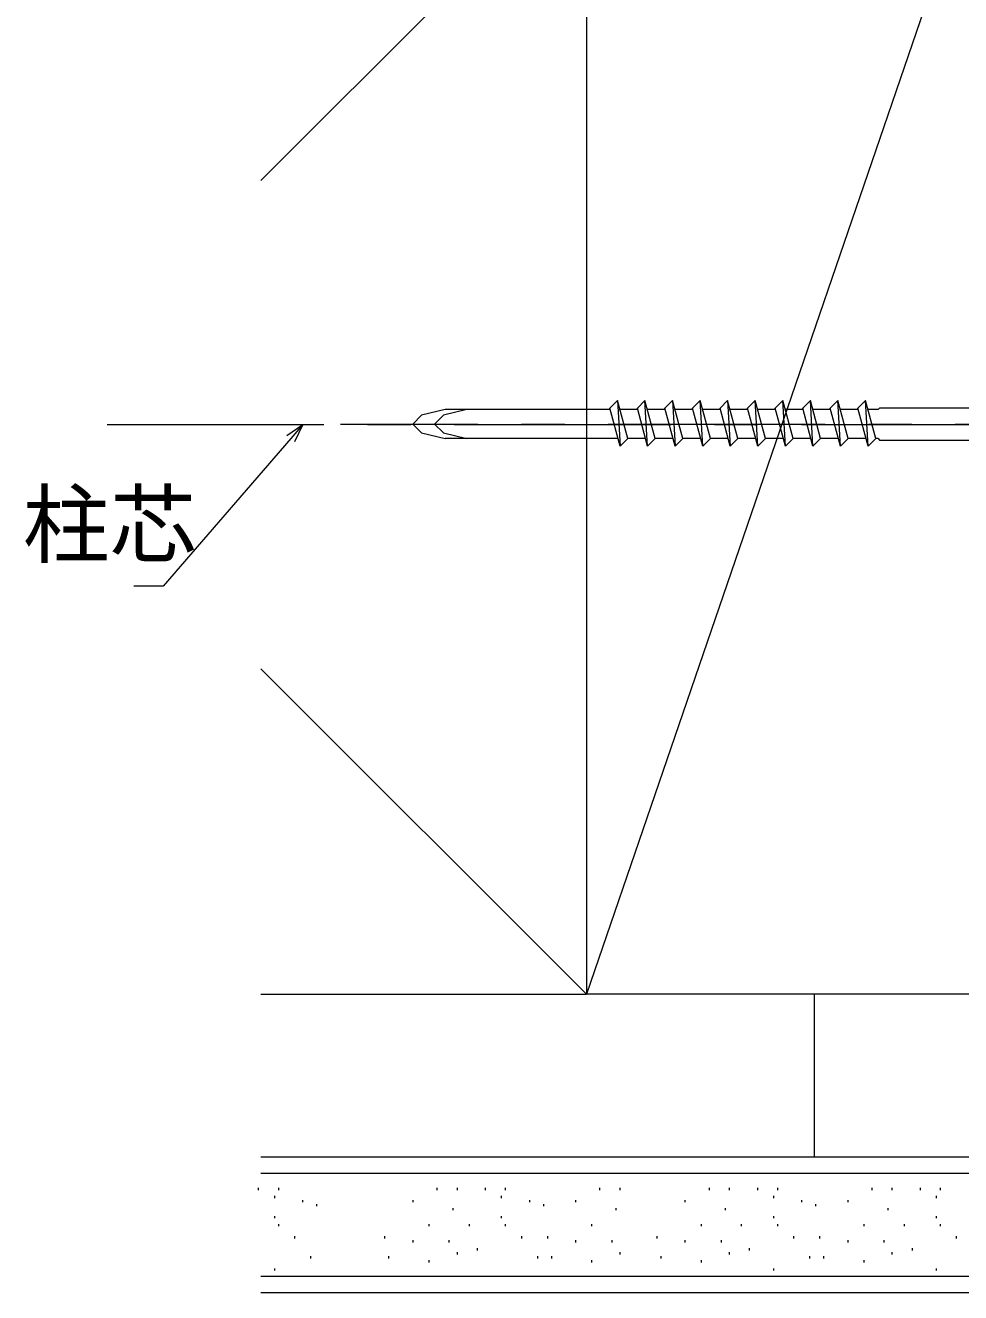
# Model space of a CAD drawing. Units: millimetres, scale not verified. Extents: x -1188 to -198, y -840 to 760.
# Drawn here: x -938.7 to -852.5, y -670.1 to -553.3 of the extents above; entities that cross this region are included whole.
import ezdxf
from ezdxf.enums import TextEntityAlignment as Align

# ---------------------------------------------------------------- set-up
doc = ezdxf.new("R2010")
doc.units = ezdxf.units.MM
doc.header["$LTSCALE"] = 4
doc.linetypes.add('CHAIN1', pattern=[8, 5, -1, 1, -1])
for name, color, linetype, lineweight in [('0-3_YKK_D', 6, 'Continuous', 9), ('0-5_YKK_12', 2, 'Continuous', 9), ('0-7_YSS_K', 3, 'Continuous', 9), ('0-8_YKK_13', 4, 'Continuous', 9)]:
    doc.layers.add(name, color=color, linetype=linetype, lineweight=lineweight)
doc.styles.add('ＭＳ ゴシック', font='')
doc.styles.get('ＭＳ ゴシック').set_extended_font_data('MS Gothic')

msp = doc.modelspace()

# ---------------------------------------------------------------- linework, layer by layer
at = {"layer": '0-3_YKK_D'}
for p, q in [((-914.601, -591.076), (-913.145, -590.087)), ((-913.145, -590.087), (-914.256, -591.373)), ((-913.145, -590.087), (-913.912, -591.671)), ((-914.256, -591.373), (-926.007, -604.97)), ((-926.007, -604.97), (-928.707, -604.97))]:
    msp.add_line(p, q, dxfattribs=at)
at = {"layer": '0-5_YKK_12', "linetype": 'CHAIN1'}
msp.add_line((-931.189, -590.087), (-448.117, -590.087), dxfattribs=at)
at = {"layer": '0-7_YSS_K'}
for p, q in [((-917, -567.587), (-887, -537.587)), ((-851, -537.587), (-887, -642.587)), ((-887, -537.587), (-887, -642.587)), ((-917, -612.587), (-887, -642.587)), ((-917, -642.587), (-887, -642.587)), ((-851, -642.587), (-887, -642.587)), ((-866, -642.587), (-866, -657.587)), ((-767.5, -657.587), (-917, -657.587)), ((-917, -659.087), (-767.5, -659.087)), ((-917.216, -660.636), (-917.216, -660.436)), ((-915.363, -660.636), (-915.363, -660.436)), ((-900.752, -660.636), (-900.752, -660.436)), ((-898.899, -660.636), (-898.899, -660.436)), ((-896.305, -660.636), (-896.305, -660.436)), ((-894.452, -660.636), (-894.452, -660.436)), ((-885.752, -660.636), (-885.752, -660.436)), ((-883.899, -660.636), (-883.899, -660.436)), ((-875.663, -660.636), (-875.663, -660.436)), ((-873.81, -660.636), (-873.81, -660.436)), ((-871.216, -660.636), (-871.216, -660.436)), ((-869.363, -660.636), (-869.363, -660.436)), ((-860.663, -660.636), (-860.663, -660.436)), ((-858.81, -660.636), (-858.81, -660.436)), ((-856.216, -660.636), (-856.216, -660.436)), ((-854.363, -660.636), (-854.363, -660.436)), ((-915.733, -661.377), (-915.733, -661.177)), ((-913.139, -661.748), (-913.139, -661.548)), ((-911.852, -662.118), (-911.852, -661.918)), ((-902.976, -661.748), (-902.976, -661.548)), ((-894.822, -661.377), (-894.822, -661.177)), ((-892.228, -661.748), (-892.228, -661.548)), ((-890.941, -662.118), (-890.941, -661.918)), ((-887.976, -661.748), (-887.976, -661.548)), ((-877.887, -661.748), (-877.887, -661.548)), ((-869.733, -661.377), (-869.733, -661.177)), ((-867.139, -661.748), (-867.139, -661.548)), ((-865.852, -662.118), (-865.852, -661.918)), ((-862.887, -661.748), (-862.887, -661.548)), ((-854.733, -661.377), (-854.733, -661.177)), ((-915.733, -663.23), (-915.733, -663.03)), ((-899.27, -662.489), (-899.27, -662.289)), ((-894.822, -663.23), (-894.822, -663.03)), ((-884.27, -662.489), (-884.27, -662.289)), ((-874.181, -662.489), (-874.181, -662.289)), ((-869.733, -663.23), (-869.733, -663.03)), ((-859.181, -662.489), (-859.181, -662.289)), ((-854.733, -663.23), (-854.733, -663.03)), ((-915.363, -663.971), (-915.363, -663.771)), ((-901.494, -663.971), (-901.494, -663.771)), ((-897.787, -663.971), (-897.787, -663.771)), ((-894.452, -663.971), (-894.452, -663.771)), ((-886.494, -663.971), (-886.494, -663.771)), ((-876.405, -663.971), (-876.405, -663.771)), ((-872.698, -663.971), (-872.698, -663.771)), ((-869.363, -663.971), (-869.363, -663.771)), ((-861.405, -663.971), (-861.405, -663.771)), ((-857.698, -663.971), (-857.698, -663.771)), ((-854.363, -663.971), (-854.363, -663.771)), ((-913.88, -665.083), (-913.88, -664.883)), ((-905.57, -665.083), (-905.57, -664.883)), ((-902.976, -665.454), (-902.976, -665.254)), ((-899.64, -665.454), (-899.64, -665.254)), ((-892.969, -665.083), (-892.969, -664.883)), ((-890.571, -665.083), (-890.571, -664.883)), ((-887.976, -665.454), (-887.976, -665.254)), ((-884.64, -665.454), (-884.64, -665.254)), ((-880.481, -665.083), (-880.481, -664.883)), ((-877.887, -665.454), (-877.887, -665.254)), ((-874.551, -665.454), (-874.551, -665.254)), ((-867.88, -665.083), (-867.88, -664.883)), ((-865.481, -665.083), (-865.481, -664.883)), ((-862.887, -665.454), (-862.887, -665.254)), ((-859.551, -665.454), (-859.551, -665.254)), ((-852.88, -665.083), (-852.88, -664.883)), ((-912.398, -666.936), (-912.398, -666.736)), ((-905.2, -666.936), (-905.2, -666.736)), ((-898.899, -666.566), (-898.899, -666.366)), ((-897.046, -666.195), (-897.046, -665.995)), ((-891.487, -666.936), (-891.487, -666.736)), ((-890.2, -666.936), (-890.2, -666.736)), ((-883.899, -666.566), (-883.899, -666.366)), ((-880.111, -666.936), (-880.111, -666.736)), ((-873.81, -666.566), (-873.81, -666.366)), ((-871.957, -666.195), (-871.957, -665.995)), ((-866.398, -666.936), (-866.398, -666.736)), ((-865.111, -666.936), (-865.111, -666.736)), ((-858.81, -666.566), (-858.81, -666.366)), ((-856.957, -666.195), (-856.957, -665.995)), ((-915.733, -668.048), (-915.733, -667.848)), ((-901.494, -667.307), (-901.494, -667.107)), ((-886.494, -667.307), (-886.494, -667.107)), ((-876.405, -667.307), (-876.405, -667.107)), ((-869.733, -668.048), (-869.733, -667.848)), ((-861.405, -667.307), (-861.405, -667.107)), ((-854.733, -668.048), (-854.733, -667.848)), ((-767.5, -668.587), (-917, -668.587)), ((-917, -670.087), (-767.5, -670.087))]:
    msp.add_line(p, q, dxfattribs=at)
msp.add_lwpolyline([(-917, -537.587), (-887, -537.587), (-887, -642.587)], dxfattribs=at)
at = {"layer": '0-8_YKK_13'}
for p, q in [((-884.811, -588.677), (-900.014, -588.677)), ((-884.845, -588.552), (-884.145, -587.852)), ((-883.9, -592.077), (-884.845, -588.552)), ((-884.145, -587.852), (-883.9, -592.077)), ((-883.2, -591.377), (-884.145, -587.852)), ((-882.271, -588.677), (-883.923, -588.677)), ((-882.305, -588.552), (-881.605, -587.852)), ((-881.36, -592.077), (-882.305, -588.552)), ((-881.36, -592.077), (-881.605, -587.852)), ((-880.66, -591.377), (-881.605, -587.852)), ((-879.731, -588.677), (-881.383, -588.677)), ((-879.765, -588.552), (-879.065, -587.852)), ((-878.82, -592.077), (-879.765, -588.552)), ((-879.065, -587.852), (-878.82, -592.077)), ((-878.12, -591.377), (-879.065, -587.852)), ((-877.191, -588.677), (-878.843, -588.677)), ((-877.225, -588.552), (-876.525, -587.852)), ((-876.28, -592.077), (-877.225, -588.552)), ((-876.28, -592.077), (-876.525, -587.852)), ((-875.58, -591.377), (-876.525, -587.852)), ((-874.651, -588.677), (-876.303, -588.677)), ((-874.685, -588.552), (-873.984, -587.852)), ((-873.74, -592.077), (-874.685, -588.552)), ((-873.984, -587.852), (-873.74, -592.077)), ((-873.04, -591.377), (-873.984, -587.852)), ((-872.111, -588.677), (-873.763, -588.677)), ((-872.145, -588.552), (-871.444, -587.852)), ((-871.2, -592.077), (-872.145, -588.552)), ((-871.2, -592.077), (-871.444, -587.852)), ((-870.5, -591.377), (-871.444, -587.852)), ((-869.571, -588.677), (-871.223, -588.677)), ((-869.605, -588.552), (-868.905, -587.852)), ((-868.66, -592.077), (-869.605, -588.552)), ((-868.66, -592.077), (-868.905, -587.852)), ((-867.96, -591.377), (-868.905, -587.852)), ((-867.031, -588.677), (-868.683, -588.677)), ((-867.065, -588.552), (-866.364, -587.852)), ((-866.12, -592.077), (-867.065, -588.552)), ((-866.12, -592.077), (-866.364, -587.852)), ((-865.42, -591.377), (-866.364, -587.852)), ((-864.491, -588.677), (-866.143, -588.677)), ((-864.525, -588.552), (-863.824, -587.852)), ((-863.58, -592.077), (-864.525, -588.552)), ((-863.58, -592.077), (-863.824, -587.852)), ((-862.88, -591.377), (-863.824, -587.852)), ((-861.951, -588.677), (-863.603, -588.677)), ((-861.985, -588.552), (-861.284, -587.852)), ((-861.04, -592.077), (-861.985, -588.552)), ((-861.04, -592.077), (-861.284, -587.852)), ((-860.34, -591.377), (-861.284, -587.852)), ((-860.125, -588.677), (-861.063, -588.677)), ((-860.125, -588.677), (-860, -588.552)), ((-850.5, -588.552), (-860, -588.552)), ((-884.088, -591.377), (-900.014, -591.377)), ((-883.2, -591.377), (-883.9, -592.077)), ((-881.58, -591.377), (-883.2, -591.377)), ((-880.66, -591.377), (-881.36, -592.077)), ((-879.04, -591.377), (-880.66, -591.377)), ((-878.12, -591.377), (-878.82, -592.077)), ((-876.5, -591.377), (-878.12, -591.377)), ((-875.58, -591.377), (-876.28, -592.077)), ((-873.96, -591.377), (-875.58, -591.377)), ((-873.04, -591.377), (-873.74, -592.077)), ((-871.42, -591.377), (-873.04, -591.377)), ((-870.5, -591.377), (-871.2, -592.077)), ((-868.88, -591.377), (-870.5, -591.377)), ((-867.96, -591.377), (-868.66, -592.077)), ((-866.34, -591.377), (-867.96, -591.377)), ((-865.42, -591.377), (-866.12, -592.077)), ((-863.8, -591.377), (-865.42, -591.377)), ((-862.88, -591.377), (-863.58, -592.077)), ((-861.228, -591.377), (-862.88, -591.377)), ((-860.34, -591.377), (-861.04, -592.077)), ((-860.125, -591.377), (-860.34, -591.377)), ((-860.125, -591.377), (-860, -591.502)), ((-860, -591.502), (-850.5, -591.502))]:
    msp.add_line(p, q, dxfattribs=at)
at = {"layer": '0-8_YKK_13', "linetype": 'CHAIN1'}
msp.add_line((-833, -590.087), (-909.653, -590.087), dxfattribs=at)
at = {"layer": '0-8_YKK_13'}
for points in [[(-900.014, -588.677), (-902.188, -589.221), (-903, -590.027), (-902.188, -590.833), (-900.014, -591.377)], [(-898.014, -588.677), (-900.188, -589.221), (-901, -590.027), (-900.188, -590.833), (-898.014, -591.377)]]:
    msp.add_lwpolyline(points, dxfattribs=at)

# ---------------------------------------------------------------- texts
at = {"layer": '0-3_YKK_D', "color": 4, "style": 'ＭＳ ゴシック'}
msp.add_text('柱芯', height=5.865, dxfattribs=at).set_placement((-938.947, -603.97), align=Align.BOTTOM_LEFT)

doc.saveas('drawing.dxf')
